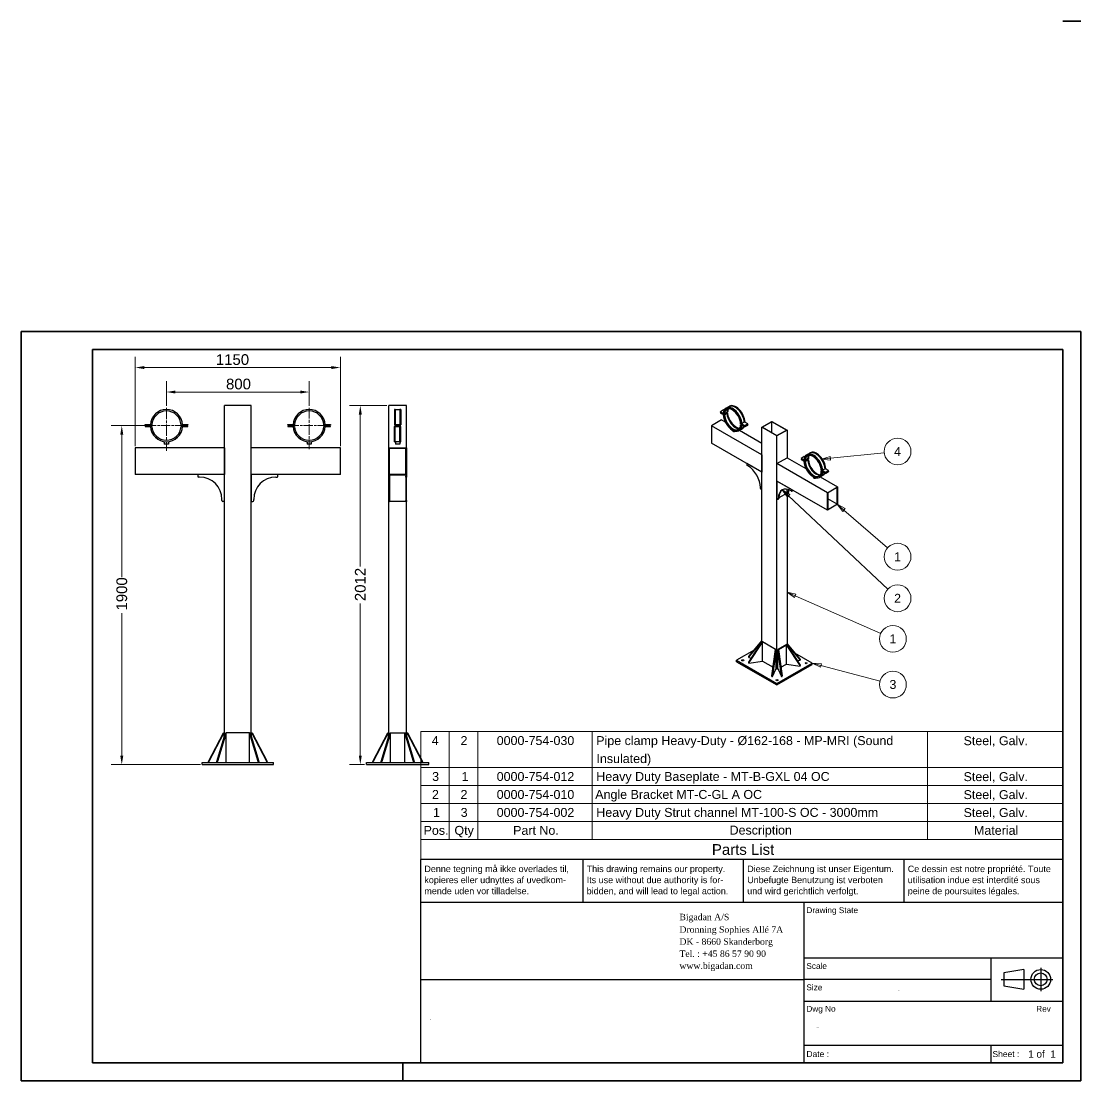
# Model space of a CAD drawing. Header units: millimetres. Extents: x 0 to 5940, y 0 to 5940.
import ezdxf
from ezdxf.enums import TextEntityAlignment as Align

# ---------------------------------------------------------------- set-up
doc = ezdxf.new("R2018")
doc.units = ezdxf.units.MM
doc.header["$LTSCALE"] = 20
doc.linetypes.add('CHAIN', pattern=[0.3543, 0.2362, -0.0295, 0.0591, -0.0295])
doc.layers.get('0').update_dxf_attribs({"lineweight": 18})
for name, color, linetype, lineweight in [('Border', 7, 'Continuous', 35), ('Center Mark', 7, 'Continuous', 18), ('Dimension', 7, 'Continuous', 18), ('Symbol', 7, 'Continuous', 18), ('Title', 7, 'Continuous', 25), ('Visible', 7, 'Continuous', 25), ('Visible Narrow', 7, 'Continuous', 18)]:
    doc.layers.add(name, color=color, linetype=linetype, lineweight=lineweight)
doc.styles.add('Note Text', font='arial.ttf')
doc.styles.get("Standard").update_dxf_attribs({"font": 'arial.ttf'})
doc.styles.add('Text Style150', font='arial.ttf')
doc.styles.add('Text Style72', font='arial.ttf')
doc.styles.add('Text Style85', font='times.ttf')
doc.styles.add('Title', font='arial.ttf')
doc.styles.add('Title150', font='arial.ttf')
doc.styles.add('Title200', font='arial.ttf')
doc.dimstyles.new('Default - Method 2b', dxfattribs={"dimscale": 20, "dimtxt": 3, "dimasz": 2.5, "dimexe": 3, "dimexo": 0.5, "dimgap": 0.7, "dimtad": 0, "dimtoh": 1, "dimdec": 1, "dimrnd": 1e-08, "dimtxsty": 'Title', "dimcen": 0.09, "dimdle": 10, "dimclrd": 256, "dimclre": 256, "dimclrt": 7, "dimadec": 0, "dimazin": 2, "dimtfac": 0.833333, "dimtdec": 1, "dimtmove": 0, "dimatfit": 3, "dimfxl": 1, "dimtolj": 1, "dimlwd": -1, "dimlwe": -1, "dimarcsym": 0})

# ---------------------------------------------------------------- blocks, each defined once
blk = doc.blocks.new('Borders Bigadan Border')
at = {"layer": 'Border'}
for p, q in [((297, 297), (292, 297)), ((0, 210), (297, 210)), ((0, 0), (0, 210)), ((297, 210), (297, 0)), ((292, 205), (20, 205)), ((20, 205), (20, 5)), ((292, 5), (292, 205)), ((20, 5), (292, 5)), ((107, 5), (107, 0)), ((297, 0), (0, 0))]:
    blk.add_line(p, q, dxfattribs=at)
blk = doc.blocks.new('Title Blocks Title')
at = {"layer": 'Title'}
for p, q in [((205, 62), (25, 62)), ((25, 50), (25, 62)), ((70.5, 50), (70.5, 62)), ((115.5, 50), (115.5, 62)), ((160.5, 50), (160.5, 62)), ((205, 50), (25, 50)), ((25, 5), (25, 50)), ((132.5, 5), (132.5, 50)), ((205, 34.36), (132.5, 34.36)), ((184.74, 34.36), (184.74, 22.36)), ((25, 28.36), (132.5, 28.36)), ((184.74, 28.36), (132.5, 28.36)), ((132.5, 22.36), (205, 22.36)), ((132.5, 10), (205, 10)), ((184.74, 10), (184.74, 5))]:
    blk.add_line(p, q, dxfattribs=at)
at = {"layer": 'Title', "lineweight": 25}
for p, q in [((194.05, 31.19), (188.45, 30.23)), ((188.45, 30.23), (188.45, 26.63)), ((194.05, 31.19), (194.05, 25.67)), ((198.77, 31.7), (198.77, 25.16)), ((187.65, 28.43), (202.19, 28.43)), ((188.45, 26.63), (194.05, 25.67))]:
    blk.add_line(p, q, dxfattribs=at)
for radius in [2.76, 1.8]:
    blk.add_circle((198.77, 28.43), radius, dxfattribs=at)
at = {"layer": 'Title'}
for s, height, style, p in [('Denne tegning må ikke overlades til,', 1.8, 'Text Style72', (26, 58.5)), ('This drawing remains our property.', 1.8, 'Text Style72', (71.5, 58.5)), ('Diese Zeichnung ist unser Eigentum.', 1.8, 'Text Style72', (116.5, 58.5)), ('Ce dessin est notre propriété. Toute', 1.8, 'Text Style72', (161.5, 58.5)), ('kopieres eller udnyttes af uvedkom-', 1.8, 'Text Style72', (26, 55.4)), ('Its use without due authority is for-', 1.8, 'Text Style72', (71.5, 55.4)), ('Unbefugte Benutzung ist verboten', 1.8, 'Text Style72', (116.5, 55.4)), ('utilisation indue est interdité sous', 1.8, 'Text Style72', (161.5, 55.4)), ('mende uden vor tilladelse.', 1.8, 'Text Style72', (26, 52.3)), ('bidden, and will lead to legal action.', 1.8, 'Text Style72', (71.5, 52.3)), ('und wird gerichtlich verfolgt.', 1.8, 'Text Style72', (116.5, 52.3)), ('peine de poursuites légales.', 1.8, 'Text Style72', (161.5, 52.3)), ('Drawing State', 1.65, 'Title150', (133.08, 47)), ('Bigadan A/S', 1.8, 'Text Style85', (97.5, 45.01)), ('Dronning Sophies Allé 7A', 1.8, 'Text Style85', (97.5, 41.51)), ('DK - 8660 Skanderborg', 1.8, 'Text Style85', (97.5, 38.13)), ('Tel. : +45 86 57 90 90', 1.8, 'Text Style85', (97.5, 34.74)), ('www.bigadan.com', 1.8, 'Text Style85', (97.5, 31.36)), ('Scale', 1.65, 'Title150', (133.08, 31.36)), ('Size', 1.65, 'Title150', (133.08, 25.36)), ('Dwg No', 1.65, 'Title150', (133.08, 19.36)), ('Rev', 1.65, 'Title150', (197.5, 19.36))]:
    blk.add_text(s, height=height, dxfattribs=dict(at, style=style)).set_placement(p)
at = {"layer": 'Title', "style": 'Text Style150'}
for s, p in [('Date :', (133.08, 7.5)), ('Sheet :', (185.24, 7.5))]:
    blk.add_text(s, height=1.7, dxfattribs=at).set_placement(p, align=Align.MIDDLE_LEFT)
at = {"layer": 'Title', "style": 'Title200'}
blk.add_text('1 of  1', height=2, dxfattribs=at).set_placement((203, 7.5), align=Align.MIDDLE_RIGHT)
at = {"layer": 'Title', "color": 1, "true_color": 0xff0000, "insert": (169, 47.68), "char_height": 2.5, "width": 40, "attachment_point": 5, "style": 'Note Text'}
blk.add_mtext('\\fArial|b0|i0; ', dxfattribs=at)
at = {"layer": 'Title', "color": 1, "lineweight": 5, "true_color": 0xff0000, "flags": 253}
blk.add_attdef('STATUS', text='', height=6.2, dxfattribs=at).set_placement((169, 40.36), align=Align.MIDDLE_CENTER)
at = {"layer": 'Title', "lineweight": 30, "flags": 104}
for tag, height, p in [('Initial_View_Scale', 2.39, (158.62, 31.36)), ('Sheet_Size', 2.4, (158.62, 25.36)), ('REVISION_NUMBER', 3.5, (200, 15)), ('CREATION_DATE', 2, (157.5, 7.5))]:
    blk.add_attdef(tag, text='', height=height, dxfattribs=at).set_placement(p, align=Align.MIDDLE_CENTER)
for tag, p in [('PROJECT', (27.5, 24.3)), ('TITLE', (27.5, 17.3)), ('DESCRIPTION', (27.5, 10.3))]:
    blk.add_attdef(tag, text='', height=2.8, dxfattribs=at).set_placement(p, align=Align.TOP_LEFT)
blk.add_attdef('PART_NUMBER', text='', height=3.5, dxfattribs=at).set_placement((135.5, 15), align=Align.MIDDLE_LEFT)
blk = doc.blocks.new('Parts List')
at = {"layer": 'Symbol'}
for p, q in [((292, 97.9), (112, 97.9)), ((112, 97.9), (112, 72.72)), ((120, 97.9), (120, 72.72)), ((128, 97.9), (128, 72.72)), ((160, 97.9), (160, 72.72)), ((254, 97.9), (254, 72.72)), ((292, 97.9), (292, 72.72)), ((292, 87.82), (112, 87.82)), ((292, 82.79), (112, 82.79)), ((292, 77.75), (112, 77.75)), ((292, 72.72), (112, 72.72)), ((112, 67.68), (112, 72.72)), ((120, 67.68), (120, 72.72)), ((128, 67.68), (128, 72.72)), ((160, 67.68), (160, 72.72)), ((254, 67.68), (254, 72.72)), ((292, 67.68), (292, 72.72)), ((112, 62), (112, 67.68)), ((292, 67.68), (112, 67.68)), ((292, 62), (292, 67.68)), ((292, 62), (112, 62))]:
    blk.add_line(p, q, dxfattribs=at)
at = {"layer": 'Symbol', "color": 7, "attachment_point": 7}
for s, insert, char_height, style in [('4', (115.08, 94.13), 2.5, 'Note Text'), ('2', (123.14, 94.12), 2.5, 'Note Text'), ('0000-754-030', (133.28, 94.08), 2.5, 'Note Text'), ('Pipe clamp Heavy-Duty - Ø162-168 - MP-MRI (Sound ', (161.18, 93.35), 2.5, 'Note Text'), ('Steel, Galv.', (264.14, 93.61), 2.5, 'Note Text'), ('Insulated)', (161.24, 88.31), 2.5, 'Note Text'), ('3', (115.18, 84.01), 2.5, 'Note Text'), ('1', (123.43, 84.05), 2.5, 'Note Text'), ('0000-754-012', (133.28, 84.01), 2.5, 'Note Text'), ('Heavy Duty Baseplate - MT-B-GXL 04 OC', (161.2, 83.3), 2.5, 'Note Text'), ('Steel, Galv.', (264.14, 83.54), 2.5, 'Note Text'), ('2', (115.14, 79.02), 2.5, 'Note Text'), ('2', (123.14, 79.02), 2.5, 'Note Text'), ('0000-754-010', (133.28, 78.97), 2.5, 'Note Text'), ('Angle Bracket MT-C-GL A OC', (160.9, 78.27), 2.5, 'Note Text'), ('Steel, Galv.', (264.14, 78.5), 2.5, 'Note Text'), ('1', (115.43, 73.98), 2.5, 'Note Text'), ('3', (123.18, 73.94), 2.5, 'Note Text'), ('0000-754-002', (133.28, 73.94), 2.5, 'Note Text'), ('Heavy Duty Strut channel MT-100-S OC - 3000mm', (161.2, 73.23), 2.5, 'Note Text'), ('Steel, Galv.', (264.14, 73.47), 2.5, 'Note Text'), ('Pos.', (112.79, 68.91), 2.5, 'Note Text'), ('Qty', (121.44, 68.19), 2.5, 'Note Text'), ('Part No.', (137.88, 68.91), 2.5, 'Note Text'), ('Description', (198.55, 68.26), 2.5, 'Note Text'), ('Material', (267.06, 68.91), 2.5, 'Note Text'), ('Parts List', (193.6, 63.29), 3, 'Title')]:
    blk.add_mtext(s, dxfattribs=dict(at, insert=insert, char_height=char_height, style=style))
blk = doc.blocks.new('Balloon1')
at = {"layer": 'Symbol'}
for p, q in [((224.16, 116.41), (221.74, 117.05)), ((224.29, 116.9), (221.74, 117.05)), ((221.74, 117.05), (224.03, 115.93)), ((224.03, 115.93), (224.29, 116.9)), ((224.16, 116.41), (240.73, 112.02))]:
    blk.add_line(p, q, dxfattribs=at)
at = {"layer": 'Symbol', "flags": 128}
blk.add_lwpolyline([(224.29, 116.9), (221.74, 117.05), (224.03, 115.93), (224.29, 116.9)], dxfattribs=at)
at = {"layer": 'Symbol'}
blk.add_circle((244.34, 111.06), 3.75, dxfattribs=at)
blk.add_solid([(224.29, 116.9), (221.74, 117.05), (224.03, 115.93), (224.29, 116.9)], dxfattribs=at)
at = {"layer": 'Symbol', "insert": (244.34, 111.08), "char_height": 2.5, "attachment_point": 5, "style": 'Note Text'}
blk.add_mtext('3', dxfattribs=at)
blk = doc.blocks.new('Balloon2')
at = {"layer": 'Symbol'}
for p, q in [((216.96, 135.96), (214.67, 136.97)), ((217.16, 136.42), (214.67, 136.97)), ((214.67, 136.97), (216.76, 135.5)), ((216.76, 135.5), (217.16, 136.42)), ((216.96, 135.96), (240.92, 125.38))]:
    blk.add_line(p, q, dxfattribs=at)
at = {"layer": 'Symbol', "flags": 128}
blk.add_lwpolyline([(217.16, 136.42), (214.67, 136.97), (216.76, 135.5), (217.16, 136.42)], dxfattribs=at)
at = {"layer": 'Symbol'}
blk.add_circle((244.34, 123.87), 3.75, dxfattribs=at)
blk.add_solid([(217.16, 136.42), (214.67, 136.97), (216.76, 135.5), (217.16, 136.42)], dxfattribs=at)
at = {"layer": 'Symbol', "insert": (244.34, 123.87), "char_height": 2.5, "attachment_point": 5, "style": 'Note Text'}
blk.add_mtext('1', dxfattribs=at)
blk = doc.blocks.new('Balloon3')
at = {"layer": 'Symbol'}
for p, q in [((230.61, 159.99), (228.73, 161.63)), ((230.94, 160.37), (228.73, 161.63)), ((228.73, 161.63), (230.29, 159.61)), ((230.29, 159.61), (230.94, 160.37)), ((230.61, 159.99), (242.82, 149.36))]:
    blk.add_line(p, q, dxfattribs=at)
at = {"layer": 'Symbol', "flags": 128}
blk.add_lwpolyline([(230.94, 160.37), (228.73, 161.63), (230.29, 159.61), (230.94, 160.37)], dxfattribs=at)
at = {"layer": 'Symbol'}
blk.add_circle((245.64, 146.9), 3.75, dxfattribs=at)
blk.add_solid([(230.94, 160.37), (228.73, 161.63), (230.29, 159.61), (230.94, 160.37)], dxfattribs=at)
at = {"layer": 'Symbol', "insert": (245.64, 146.9), "char_height": 2.5, "attachment_point": 5, "style": 'Note Text'}
blk.add_mtext('1', dxfattribs=at)
blk = doc.blocks.new('Balloon4')
at = {"layer": 'Symbol'}
for p, q in [((215.1, 163.93), (213.27, 165.64)), ((215.44, 164.29), (213.27, 165.64)), ((213.27, 165.64), (214.75, 163.56)), ((214.75, 163.56), (215.44, 164.29)), ((215.1, 163.93), (242.91, 137.8))]:
    blk.add_line(p, q, dxfattribs=at)
at = {"layer": 'Symbol', "flags": 128}
blk.add_lwpolyline([(215.44, 164.29), (213.27, 165.64), (214.75, 163.56), (215.44, 164.29)], dxfattribs=at)
at = {"layer": 'Symbol'}
blk.add_circle((245.64, 135.24), 3.75, dxfattribs=at)
blk.add_solid([(215.44, 164.29), (213.27, 165.64), (214.75, 163.56), (215.44, 164.29)], dxfattribs=at)
at = {"layer": 'Symbol', "insert": (245.64, 135.24), "char_height": 2.5, "attachment_point": 5, "style": 'Note Text'}
blk.add_mtext('2', dxfattribs=at)
blk = doc.blocks.new('Balloon5')
at = {"layer": 'Symbol'}
for p, q in [((226.81, 174.48), (241.92, 176.02)), ((226.76, 174.97), (224.33, 174.22)), ((226.81, 174.48), (224.33, 174.22)), ((224.33, 174.22), (226.86, 173.98)), ((226.86, 173.98), (226.76, 174.97))]:
    blk.add_line(p, q, dxfattribs=at)
at = {"layer": 'Symbol', "flags": 128}
blk.add_lwpolyline([(226.76, 174.97), (224.33, 174.22), (226.86, 173.98), (226.76, 174.97)], dxfattribs=at)
at = {"layer": 'Symbol'}
blk.add_circle((245.64, 176.4), 3.75, dxfattribs=at)
blk.add_solid([(226.76, 174.97), (224.33, 174.22), (226.86, 173.98), (226.76, 174.97)], dxfattribs=at)
at = {"layer": 'Symbol', "insert": (245.64, 176.4), "char_height": 2.5, "attachment_point": 5, "style": 'Note Text'}
blk.add_mtext('4', dxfattribs=at)
blk = doc.blocks.new('*D32')
at = {"layer": 'Defpoints', "color": 0, "transparency": 16777216}
for p in [(1614.4, 3861.3), (814.4, 3772.9), (1614.4, 3772.9)]:
    blk.add_point(p, dxfattribs=at)
at = {"layer": 'Dimension', "transparency": 16777216}
for p, q in [((814.4, 3782.9), (814.4, 3921.3)), ((1614.4, 3782.9), (1614.4, 3921.3)), ((864.4, 3861.3), (1564.4, 3861.3))]:
    blk.add_line(p, q, dxfattribs=at)
for points in [[(864.4, 3869.6), (864.4, 3852.9), (814.4, 3861.3)], [(1564.4, 3869.6), (1564.4, 3852.9), (1614.4, 3861.3)]]:
    blk.add_solid(points, dxfattribs=at)
at = {"layer": 'Dimension', "color": 7, "transparency": 16777216, "insert": (1148.1, 3875.3), "char_height": 60, "attachment_point": 7, "style": 'Title'}
blk.add_mtext('\\A1;800', dxfattribs=at)
blk = doc.blocks.new('*D33')
at = {"layer": 'Defpoints', "color": 0, "transparency": 16777216}
for p in [(714.4, 3672.9), (563.9, 1772.9), (1014.4, 1772.9)]:
    blk.add_point(p, dxfattribs=at)
at = {"layer": 'Dimension', "transparency": 16777216}
for p, q in [((704.4, 3672.9), (503.9, 3672.9)), ((563.9, 3622.9), (563.9, 2823.6)), ((563.9, 1822.9), (563.9, 2622.2)), ((1004.4, 1772.9), (503.9, 1772.9))]:
    blk.add_line(p, q, dxfattribs=at)
for points in [[(555.5, 3622.9), (572.2, 3622.9), (563.9, 3672.9)], [(555.5, 1822.9), (572.2, 1822.9), (563.9, 1772.9)]]:
    blk.add_solid(points, dxfattribs=at)
at = {"layer": 'Dimension', "color": 7, "transparency": 16777216, "insert": (594.5, 2636.2), "char_height": 60, "attachment_point": 7, "rotation": 90, "style": 'Title'}
blk.add_mtext('\\A1;1900', dxfattribs=at)
blk = doc.blocks.new('*D34')
at = {"layer": 'Defpoints', "color": 0, "transparency": 16777216}
for p in [(2060, 3784.9), (1901, 1772.9), (1935, 1772.9)]:
    blk.add_point(p, dxfattribs=at)
at = {"layer": 'Dimension', "transparency": 16777216}
for p, q in [((2050, 3784.9), (1841, 3784.9)), ((1901, 3734.9), (1901, 2882.7)), ((1901, 1822.9), (1901, 2675.1)), ((1925, 1772.9), (1841, 1772.9))]:
    blk.add_line(p, q, dxfattribs=at)
for points in [[(1892.6, 3734.9), (1909.3, 3734.9), (1901, 3784.9)], [(1892.6, 1822.9), (1909.3, 1822.9), (1901, 1772.9)]]:
    blk.add_solid(points, dxfattribs=at)
at = {"layer": 'Dimension', "color": 7, "transparency": 16777216, "insert": (1931.6, 2689.1), "char_height": 60, "attachment_point": 7, "rotation": 90, "style": 'Title'}
blk.add_mtext('\\A1;2012', dxfattribs=at)
blk = doc.blocks.new('*D35')
at = {"layer": 'Defpoints', "color": 0, "transparency": 16777216}
for p in [(1789.4, 3998.4), (639.4, 3548.4), (1789.4, 3548.4)]:
    blk.add_point(p, dxfattribs=at)
at = {"layer": 'Dimension', "transparency": 16777216}
for p, q in [((639.4, 3558.4), (639.4, 4058.4)), ((1789.4, 3558.4), (1789.4, 4058.4)), ((689.4, 3998.4), (1739.4, 3998.4))]:
    blk.add_line(p, q, dxfattribs=at)
for points in [[(689.4, 4006.7), (689.4, 3990.1), (639.4, 3998.4)], [(1739.4, 4006.7), (1739.4, 3990.1), (1789.4, 3998.4)]]:
    blk.add_solid(points, dxfattribs=at)
at = {"layer": 'Dimension', "color": 7, "transparency": 16777216, "insert": (1091.4, 4012.4), "char_height": 60, "attachment_point": 7, "style": 'Title'}
blk.add_mtext('\\A1;1150', dxfattribs=at)

msp = doc.modelspace()

# ---------------------------------------------------------------- linework, layer by layer
at = {"layer": 'Center Mark', "linetype": 'CHAIN', "ltscale": 13.362169}
msp.add_line((814.37, 3772.89), (814.37, 3532.39), dxfattribs=at)
at = {"layer": 'Center Mark', "linetype": 'CHAIN', "ltscale": 12.889906}
msp.add_line((1614.37, 3772.89), (1614.37, 3540.89), dxfattribs=at)
at = {"layer": 'Center Mark', "linetype": 'CHAIN', "ltscale": 11.111974}
for p, q in [((914.37, 3672.89), (714.37, 3672.89)), ((1714.37, 3672.89), (1514.37, 3672.89))]:
    msp.add_line(p, q, dxfattribs=at)
at = {"layer": 'Visible'}
for p, q in [((1289.37, 3784.89), (1139.37, 3784.89)), ((1139.37, 1928.62), (1139.37, 3784.89)), ((1289.37, 1928.62), (1289.37, 3784.89)), ((2160.01, 3784.89), (2060.01, 3784.89)), ((2060.01, 3548.39), (2060.01, 3784.89)), ((2092.26, 3763.39), (2092.26, 3677.4)), ((2097.26, 3763.39), (2092.26, 3763.39)), ((2097.26, 3763.39), (2097.26, 3678.39)), ((2122.76, 3761.39), (2097.26, 3761.39)), ((2122.76, 3763.39), (2122.76, 3678.39)), ((2127.76, 3763.39), (2122.76, 3763.39)), ((2127.76, 3763.39), (2127.76, 3677.4)), ((2160.01, 3548.39), (2160.01, 3784.89)), ((3937.47, 3760.69), (3920.22, 3750.73)), ((3920.22, 3750.73), (3935.41, 3741.96)), ((3920.22, 3749.09), (3920.22, 3750.73)), ((3935.3, 3740.38), (3920.22, 3749.09)), ((3923.61, 3747.13), (3920.22, 3745.17)), ((3920.22, 3745.17), (3920.22, 3743.54)), ((3939.2, 3734.22), (3920.22, 3745.17)), ((3920.22, 3743.54), (3936.12, 3734.36)), ((3940.07, 3759.19), (3937.47, 3760.69)), ((3956.45, 3744.18), (3939.2, 3734.22)), ((3956.48, 3743.32), (3939.23, 3733.36)), ((3942.98, 3739.75), (3956.2, 3747.38)), ((3950.2, 3769.99), (3953.03, 3771.62)), ((3953.55, 3745.85), (3956.45, 3744.18)), ((3955.36, 3745.46), (3954.79, 3745.14)), ((3960.16, 3742.97), (3955.36, 3745.46)), ((3956.2, 3747.38), (3957.33, 3746.66)), ((3957.33, 3746.66), (3960.16, 3748.3)), ((3957.33, 3741.33), (3960.16, 3742.97)), ((3961.4, 3774.61), (3968.26, 3778.56)), ((3967.46, 3779.95), (3970.29, 3781.58)), ((3925.73, 3705.25), (3869.17, 3672.59)), ((3925.73, 3705.25), (3946.53, 3693.24)), ((3935.27, 3739.75), (3940.08, 3736.7)), ((3936.69, 3734.68), (3935.27, 3733.87)), ((3935.27, 3733.87), (3940.08, 3731.37)), ((3939.23, 3733.36), (3937.82, 3734.1)), ((3940.08, 3736.7), (3942.9, 3738.34)), ((3940.08, 3731.37), (3942.9, 3733)), ((3941.77, 3733.59), (3956.2, 3741.92)), ((3942.9, 3733), (3941.77, 3733.59)), ((3956.2, 3741.92), (3957.33, 3741.33)), ((4032.73, 3683.21), (4037.54, 3680.71)), ((4053.62, 3691.99), (4040.26, 3684.28)), ((4072.67, 3682.63), (4056.17, 3692.16)), ((4056.77, 3691.81), (4057.62, 3692.3)), ((4152.01, 3663.77), (4208.58, 3696.43)), ((4208.58, 3694.47), (4155.4, 3663.77)), ((4208.58, 3696.43), (4293.43, 3647.44)), ((4290.04, 3647.44), (4208.58, 3694.47)), ((4208.58, 3633.07), (4208.58, 3694.47)), ((694.87, 3678.39), (724.04, 3678.39)), ((694.87, 3675.89), (694.87, 3678.39)), ((728.42, 3675.89), (694.87, 3675.89)), ((694.87, 3669.89), (694.87, 3667.39)), ((728.42, 3669.89), (694.87, 3669.89)), ((694.87, 3667.39), (724.04, 3667.39)), ((723.98, 3677.4), (732.47, 3676.97)), ((723.98, 3668.39), (732.47, 3668.81)), ((896.27, 3676.97), (904.76, 3677.4)), ((896.27, 3668.81), (904.76, 3668.39)), ((933.87, 3675.89), (900.32, 3675.89)), ((933.87, 3669.89), (900.32, 3669.89)), ((904.7, 3678.39), (933.87, 3678.39)), ((904.7, 3667.39), (933.87, 3667.39)), ((933.87, 3678.39), (933.87, 3675.89)), ((933.87, 3667.39), (933.87, 3669.89)), ((1494.87, 3678.39), (1524.04, 3678.39)), ((1494.87, 3675.89), (1494.87, 3678.39)), ((1528.42, 3675.89), (1494.87, 3675.89)), ((1494.87, 3669.89), (1494.87, 3667.39)), ((1528.42, 3669.89), (1494.87, 3669.89)), ((1494.87, 3667.39), (1524.04, 3667.39)), ((1523.98, 3677.4), (1532.47, 3676.97)), ((1523.98, 3668.39), (1532.47, 3668.81)), ((1696.27, 3676.97), (1704.76, 3677.4)), ((1696.27, 3668.81), (1704.76, 3668.39)), ((1733.87, 3675.89), (1700.32, 3675.89)), ((1733.87, 3669.89), (1700.32, 3669.89)), ((1704.7, 3678.39), (1733.87, 3678.39)), ((1704.7, 3667.39), (1733.87, 3667.39)), ((1733.87, 3678.39), (1733.87, 3675.89)), ((1733.87, 3667.39), (1733.87, 3669.89)), ((2092.26, 3676.97), (2092.26, 3677.4)), ((2092.26, 3677.4), (2094.76, 3677.4)), ((2094.76, 3676.97), (2092.26, 3676.97)), ((2094.76, 3668.81), (2092.26, 3668.81)), ((2092.26, 3668.81), (2092.26, 3668.39)), ((2092.26, 3582.39), (2092.26, 3668.39)), ((2092.26, 3668.39), (2094.76, 3668.39)), ((2094.76, 3678.39), (2094.76, 3675.89)), ((2094.76, 3678.39), (2125.26, 3678.39)), ((2094.76, 3675.89), (2125.26, 3675.89)), ((2094.76, 3667.39), (2094.76, 3669.89)), ((2094.76, 3669.89), (2125.26, 3669.89)), ((2094.76, 3667.39), (2125.26, 3667.39)), ((2097.26, 3582.39), (2097.26, 3667.39)), ((2122.76, 3582.39), (2122.76, 3667.39)), ((2125.26, 3675.89), (2125.26, 3678.39)), ((2125.26, 3677.4), (2127.76, 3677.4)), ((2127.76, 3676.97), (2125.26, 3676.97)), ((2125.26, 3669.89), (2125.26, 3667.39)), ((2127.76, 3668.81), (2125.26, 3668.81)), ((2125.26, 3668.39), (2127.76, 3668.39)), ((2127.76, 3677.4), (2127.76, 3676.97)), ((2127.76, 3668.39), (2127.76, 3668.81)), ((2127.76, 3582.39), (2127.76, 3668.39)), ((3869.17, 3672.59), (3869.17, 3574.61)), ((4152.01, 3509.29), (3869.17, 3672.59)), ((3986.85, 3647.92), (3986.85, 3644.83)), ((4025.43, 3646.22), (4022.6, 3644.59)), ((4026.66, 3646.98), (4152.01, 3574.61)), ((4039.06, 3655.94), (4032.2, 3651.98)), ((4035.56, 3679.51), (4032.73, 3677.88)), ((4032.73, 3677.88), (4037.54, 3674.83)), ((4036.69, 3678.79), (4035.56, 3679.51)), ((4037.82, 3676.36), (4036.41, 3677.26)), ((4039.83, 3680.03), (4036.44, 3678.08)), ((4055.42, 3667.12), (4036.44, 3678.08)), ((4039.34, 3680.32), (4036.69, 3678.79)), ((4037.54, 3680.71), (4038.95, 3681.53)), ((4037.54, 3674.83), (4038.95, 3675.64)), ((4055.42, 3671.04), (4038.1, 3681.04)), ((4038.92, 3682.2), (4055.42, 3672.67)), ((4038.92, 3675.01), (4055.42, 3665.48)), ((4042.69, 3656.18), (4039.86, 3654.55)), ((4055.42, 3672.67), (4072.67, 3682.63)), ((4072.67, 3681), (4055.42, 3671.04)), ((4072.67, 3677.08), (4055.42, 3667.12)), ((4055.42, 3665.48), (4072.67, 3675.45)), ((4055.42, 3672.67), (4055.42, 3671.04)), ((4055.42, 3665.48), (4055.42, 3667.12)), ((4069.28, 3679.04), (4072.67, 3677.08)), ((4072.67, 3681), (4072.67, 3682.63)), ((4072.67, 3677.08), (4072.67, 3675.45)), ((4236.86, 3614.78), (4152.01, 3663.77)), ((4152.01, 2458.98), (4152.01, 3663.77)), ((4155.4, 3663.77), (4236.86, 3616.74)), ((4236.86, 3616.74), (4290.04, 3647.44)), ((4293.43, 3647.44), (4236.86, 3614.78)), ((4293.43, 3647.44), (4293.43, 3492.96)), ((802.37, 3583.19), (802.37, 3568.39)), ((826.37, 3568.39), (802.37, 3568.39)), ((826.37, 3583.19), (826.37, 3568.39)), ((1602.37, 3583.19), (1602.37, 3568.39)), ((1626.37, 3568.39), (1602.37, 3568.39)), ((1626.37, 3583.19), (1626.37, 3568.39)), ((2092.26, 3582.39), (2097.26, 3582.39)), ((2097.26, 3584.39), (2098.01, 3584.39)), ((2098.01, 3584.39), (2122.01, 3584.39)), ((2098.01, 3584.39), (2098.01, 3568.39)), ((2122.01, 3568.39), (2098.01, 3568.39)), ((2122.01, 3584.39), (2122.01, 3568.39)), ((2122.01, 3584.39), (2122.76, 3584.39)), ((2122.76, 3582.39), (2127.76, 3582.39)), ((4152.01, 3411.31), (3869.17, 3574.61)), ((4236.86, 2308.39), (4236.86, 3614.78)), ((639.37, 3548.39), (639.37, 3398.39)), ((1139.37, 3548.39), (639.37, 3548.39)), ((1139.37, 3548.39), (1139.37, 3398.39)), ((1789.37, 3548.39), (1289.37, 3548.39)), ((1289.37, 3398.39), (1289.37, 3548.39)), ((1789.37, 3398.39), (1789.37, 3548.39)), ((2060.01, 3548.39), (2160.01, 3548.39)), ((2060.01, 3398.39), (2060.01, 3548.39)), ((2063.01, 3545.39), (2063.01, 3401.39)), ((2157.01, 3545.39), (2063.01, 3545.39)), ((2157.01, 3401.39), (2157.01, 3545.39)), ((2160.01, 3548.39), (2160.01, 3398.39)), ((4152.01, 3509.29), (4152.01, 3411.31)), ((4402.75, 3508.71), (4405.58, 3510.34)), ((4413.95, 3513.33), (4420.81, 3517.29)), ((4420.01, 3518.67), (4422.83, 3520.3)), ((4152.01, 3411.31), (4067.16, 3460.3)), ((4067.16, 3460.3), (4067.16, 3454.42)), ((4073.38, 3447.56), (4069.98, 3449.52)), ((4236.86, 3460.3), (4293.43, 3492.96)), ((4519.7, 3297), (4236.86, 3460.3)), ((4236.86, 3362.32), (4236.86, 3460.3)), ((4293.43, 3492.96), (4399.07, 3431.96)), ((4390.02, 3499.41), (4372.77, 3489.45)), ((4372.77, 3489.45), (4387.96, 3480.68)), ((4372.77, 3487.81), (4372.77, 3489.45)), ((4387.85, 3479.11), (4372.77, 3487.81)), ((4376.16, 3485.85), (4372.77, 3483.9)), ((4372.77, 3483.9), (4372.77, 3482.26)), ((4391.75, 3472.94), (4372.77, 3483.9)), ((4372.77, 3482.26), (4388.67, 3473.08)), ((4387.82, 3478.47), (4392.62, 3475.42)), ((4389.24, 3473.4), (4387.82, 3472.59)), ((4387.82, 3472.59), (4392.62, 3470.09)), ((4392.62, 3497.91), (4390.02, 3499.41)), ((4391.78, 3472.08), (4390.37, 3472.82)), ((4409, 3482.9), (4391.75, 3472.94)), ((4409.03, 3482.04), (4391.78, 3472.08)), ((4392.62, 3475.42), (4395.45, 3477.06)), ((4392.62, 3470.09), (4395.45, 3471.72)), ((4394.32, 3472.31), (4408.75, 3480.64)), ((4395.45, 3471.72), (4394.32, 3472.31)), ((4395.53, 3478.47), (4408.75, 3486.1)), ((4406.1, 3484.57), (4409, 3482.9)), ((4407.9, 3484.18), (4407.34, 3483.86)), ((4412.71, 3481.69), (4407.9, 3484.18)), ((4408.75, 3486.1), (4409.88, 3485.38)), ((4408.75, 3480.64), (4409.88, 3480.05)), ((4409.88, 3485.38), (4412.71, 3487.02)), ((4409.88, 3480.05), (4412.71, 3481.69)), ((1139.37, 3398.39), (639.37, 3398.39)), ((1139.37, 3398.39), (989.37, 3398.39)), ((989.37, 3398.39), (989.37, 3389.39)), ((1139.37, 3248.39), (1139.37, 3398.39)), ((1439.37, 3398.39), (1289.37, 3398.39)), ((1289.37, 3398.39), (1289.37, 3248.39)), ((1789.37, 3398.39), (1289.37, 3398.39)), ((1439.37, 3389.39), (1439.37, 3398.39)), ((2060.01, 3389.39), (2060.01, 3398.39)), ((2160.01, 3398.39), (2060.01, 3398.39)), ((2060.01, 3384.39), (2060.01, 3389.39)), ((2063.01, 3401.39), (2157.01, 3401.39)), ((2156.01, 3394.39), (2064.01, 3394.39)), ((2064.01, 3394.39), (2064.01, 3389.39)), ((2064.01, 3389.39), (2064.01, 3384.39)), ((2156.01, 3394.39), (2156.01, 3389.39)), ((2156.01, 3384.39), (2156.01, 3389.39)), ((2160.01, 3398.39), (2160.01, 3389.39)), ((2160.01, 3389.39), (2160.01, 3384.39)), ((4152.01, 3313.33), (4152.01, 3411.31)), ((4439.39, 3386.64), (4439.39, 3383.55)), ((4491.61, 3394.66), (4484.75, 3390.7)), ((4485.28, 3421.93), (4490.08, 3419.43)), ((4488.11, 3418.23), (4485.28, 3416.6)), ((4485.28, 3416.6), (4490.08, 3413.55)), ((4489.24, 3417.51), (4488.11, 3418.23)), ((4490.37, 3415.08), (4488.96, 3415.98)), ((4492.38, 3418.76), (4488.99, 3416.8)), ((4507.97, 3405.84), (4488.99, 3416.8)), ((4491.89, 3419.04), (4489.24, 3417.51)), ((4490.08, 3419.43), (4491.5, 3420.25)), ((4490.08, 3413.55), (4491.5, 3414.36)), ((4507.97, 3409.76), (4490.65, 3419.76)), ((4491.47, 3420.92), (4507.97, 3411.39)), ((4491.47, 3413.73), (4507.97, 3404.21)), ((4495.23, 3394.9), (4492.41, 3393.27)), ((4506.17, 3430.72), (4492.81, 3423)), ((4507.97, 3411.39), (4525.22, 3421.35)), ((4525.22, 3419.72), (4507.97, 3409.76)), ((4525.22, 3415.8), (4507.97, 3405.84)), ((4507.97, 3404.21), (4525.22, 3414.17)), ((4507.97, 3411.39), (4507.97, 3409.76)), ((4507.97, 3404.21), (4507.97, 3405.84)), ((4525.22, 3421.35), (4508.72, 3430.88)), ((4509.31, 3430.53), (4510.17, 3431.03)), ((4521.83, 3417.76), (4525.22, 3415.8)), ((4525.22, 3419.72), (4525.22, 3421.35)), ((4525.22, 3415.8), (4525.22, 3414.17)), ((1000.37, 3384.39), (994.37, 3384.39)), ((1428.37, 3384.39), (1434.37, 3384.39)), ((2060.01, 3384.39), (2064.01, 3384.39)), ((2060.01, 3259.39), (2060.01, 3384.39)), ((2064.01, 3384.39), (2064.01, 3259.39)), ((2156.01, 3384.39), (2160.01, 3384.39)), ((2156.01, 3384.39), (2156.01, 3259.39)), ((2160.01, 3259.39), (2160.01, 3384.39)), ((4321.71, 3313.33), (4236.86, 3362.32)), ((4236.86, 3362.32), (4236.86, 3264.34)), ((4519.7, 3199.02), (4236.86, 3362.32)), ((4477.98, 3384.94), (4475.15, 3383.31)), ((4479.21, 3385.7), (4576.27, 3329.66)), ((4519.7, 3297), (4576.27, 3329.66)), ((4574.58, 3326.72), (4521.4, 3296.02)), ((4574.58, 3232.66), (4574.58, 3326.72)), ((4576.27, 3329.66), (4576.27, 3231.68)), ((4144.09, 3321.17), (4144.09, 3325.09)), ((4152.01, 3313.33), (4146.92, 3316.27)), ((4293.43, 3294.39), (4247.04, 3267.61)), ((4247.04, 3268.26), (4247.04, 3264.34)), ((4293.43, 3294.39), (4293.43, 3316.44)), ((4296.26, 3292.75), (4293.43, 3294.39)), ((4293.43, 3294.39), (4293.43, 2442.65)), ((4300.52, 3293.86), (4298.26, 3292.56)), ((4299.09, 3298.31), (4299.09, 3294.39)), ((4301.35, 3295.69), (4301.35, 3299.61)), ((4315.49, 3307.78), (4318.89, 3305.82)), ((4320.89, 3305.62), (4323.15, 3306.93)), ((4321.71, 3307.45), (4321.71, 3313.33)), ((4323.98, 3312.02), (4323.98, 3308.76)), ((4519.7, 3199.02), (4519.7, 3297)), ((4521.4, 3296.02), (4521.4, 3201.96)), ((1125.37, 3253.39), (1125.37, 3259.39)), ((1139.37, 3248.39), (1130.37, 3248.39)), ((1289.37, 3248.39), (1298.37, 3248.39)), ((1303.37, 3253.39), (1303.37, 3259.39)), ((2060.01, 3253.39), (2060.01, 3259.39)), ((2060.01, 3248.39), (2060.01, 3253.39)), ((2060.01, 3248.39), (2064.01, 3248.39)), ((2060.01, 1928.62), (2060.01, 3248.39)), ((2064.01, 3259.39), (2064.01, 3253.39)), ((2064.01, 3253.39), (2064.01, 3248.39)), ((2156.01, 3248.39), (2064.01, 3248.39)), ((2156.01, 3259.39), (2156.01, 3253.39)), ((2156.01, 3248.39), (2156.01, 3253.39)), ((2156.01, 3248.39), (2160.01, 3248.39)), ((2160.01, 3253.39), (2160.01, 3259.39)), ((2160.01, 3253.39), (2160.01, 3248.39)), ((2160.01, 1928.62), (2160.01, 3248.39)), ((4236.86, 3264.34), (4241.95, 3261.4)), ((4243.95, 3261.2), (4246.22, 3262.51)), ((4244.78, 3263.03), (4244.78, 3266.95)), ((4576.27, 3231.68), (4519.7, 3199.02)), ((4574.58, 3232.66), (4521.4, 3263.36)), ((4521.4, 3201.96), (4574.58, 3232.66)), ((4152.01, 2465.82), (4078.52, 2376.09)), ((4078.52, 2346.5), (4154.01, 2462.04)), ((4079.35, 2377.87), (4152.01, 2466.6)), ((4154.84, 2460.25), (4079.35, 2344.72)), ((4154.01, 2462.04), (4155.79, 2462.31)), ((4154.01, 2462.04), (4154.84, 2460.25)), ((4154.84, 2352.48), (4154.84, 2460.25)), ((4228.38, 2417.8), (4154.84, 2460.25)), ((4155.79, 2462.31), (4231.95, 2418.35)), ((4289.65, 2445.98), (4241.78, 2418.35)), ((4245.35, 2417.8), (4290.6, 2443.92)), ((4291.43, 2445.71), (4289.65, 2445.98)), ((4290.6, 2443.92), (4291.43, 2445.71)), ((4366.09, 2328.39), (4290.6, 2443.92)), ((4290.6, 2336.15), (4290.6, 2443.92)), ((4291.43, 2445.71), (4366.92, 2330.17)), ((4293.43, 2450.27), (4366.09, 2361.54)), ((4366.92, 2359.76), (4293.43, 2449.49)), ((4109.18, 2414.3), (4010.59, 2357.38)), ((4078.52, 2376.09), (4079.35, 2377.87)), ((4078.52, 2372.17), (4078.52, 2376.09)), ((4208.15, 2270.35), (4228.38, 2417.8)), ((4231.47, 2417.32), (4211.24, 2269.88)), ((4228.38, 2417.8), (4231.47, 2417.32)), ((4231.95, 2418.35), (4231.47, 2417.32)), ((4231.95, 2310.57), (4231.95, 2418.35)), ((4241.78, 2418.35), (4242.26, 2417.32)), ((4241.78, 2310.57), (4241.78, 2418.35)), ((4242.26, 2417.32), (4245.35, 2417.8)), ((4262.48, 2269.88), (4242.26, 2417.32)), ((4245.35, 2417.8), (4265.57, 2270.35)), ((4434.85, 2341.05), (4336.26, 2397.97)), ((4010.59, 2357.38), (4236.86, 2226.74)), ((4010.59, 2349.54), (4010.59, 2357.38)), ((4010.59, 2349.54), (4236.86, 2218.9)), ((4078.52, 2372.17), (4093.75, 2369.81)), ((4079.35, 2344.72), (4078.52, 2346.5)), ((4078.52, 2342.58), (4078.52, 2346.5)), ((4078.52, 2342.58), (4079.35, 2340.8)), ((4079.35, 2340.8), (4154.84, 2352.48)), ((4079.35, 2340.8), (4079.35, 2344.72)), ((4154.84, 2352.48), (4214.68, 2317.93)), ((4236.86, 2226.74), (4434.85, 2341.05)), ((4236.86, 2218.9), (4434.85, 2333.21)), ((4259.05, 2317.93), (4290.6, 2336.15)), ((4290.6, 2336.15), (4366.09, 2324.47)), ((4366.92, 2355.84), (4351.69, 2353.48)), ((4366.09, 2361.54), (4366.92, 2359.76)), ((4366.92, 2330.17), (4366.09, 2328.39)), ((4366.09, 2324.47), (4366.09, 2328.39)), ((4366.09, 2324.47), (4366.92, 2326.25)), ((4366.92, 2355.84), (4366.92, 2359.76)), ((4366.92, 2326.25), (4366.92, 2330.17)), ((4434.85, 2333.21), (4434.85, 2341.05)), ((4208.15, 2266.43), (4208.15, 2270.35)), ((4211.24, 2269.88), (4208.15, 2270.35)), ((4208.15, 2266.43), (4211.24, 2265.96)), ((4211.24, 2265.96), (4231.95, 2310.57)), ((4211.24, 2265.96), (4211.24, 2269.88)), ((4236.86, 2308.39), (4231.95, 2311.22)), ((4241.78, 2311.22), (4236.86, 2308.39)), ((4241.78, 2310.57), (4262.48, 2265.96)), ((4265.57, 2270.35), (4262.48, 2269.88)), ((4262.48, 2265.96), (4262.48, 2269.88)), ((4262.48, 2265.96), (4265.57, 2266.43)), ((4265.57, 2266.43), (4265.57, 2270.35)), ((4236.86, 2218.9), (4236.86, 2226.74)), ((1049.77, 1790.89), (1134.37, 1949.89)), ((1136.37, 1949.89), (1051.77, 1790.89)), ((1097.06, 1790.89), (1145.91, 1949.89)), ((1149.37, 1949.89), (1100.52, 1790.89)), ((1134.37, 1949.89), (1136.37, 1949.89)), ((1136.37, 1949.89), (1138.37, 1949.89)), ((1138.37, 1925.36), (1138.37, 1949.89)), ((1145.91, 1949.89), (1149.37, 1949.89)), ((1149.37, 1784.89), (1149.37, 1949.89)), ((1279.37, 1949.89), (1149.37, 1949.89)), ((1279.37, 1784.89), (1279.37, 1949.89)), ((1328.22, 1790.89), (1279.37, 1949.89)), ((1279.37, 1949.89), (1282.83, 1949.89)), ((1282.83, 1949.89), (1331.68, 1790.89)), ((1290.37, 1949.89), (1292.37, 1949.89)), ((1290.37, 1925.36), (1290.37, 1949.89)), ((1292.37, 1949.89), (1294.37, 1949.89)), ((1376.97, 1790.89), (1292.37, 1949.89)), ((1294.37, 1949.89), (1378.97, 1790.89)), ((1970.41, 1790.89), (2055.01, 1949.89)), ((2057.01, 1949.89), (1972.41, 1790.89)), ((2017.7, 1790.89), (2066.54, 1949.89)), ((2070.01, 1949.89), (2021.16, 1790.89)), ((2055.01, 1949.89), (2057.01, 1949.89)), ((2059.01, 1949.89), (2057.01, 1949.89)), ((2059.01, 1925.36), (2059.01, 1949.89)), ((2066.54, 1949.89), (2070.01, 1949.89)), ((2070.01, 1949.89), (2150.01, 1949.89)), ((2070.01, 1784.89), (2070.01, 1949.89)), ((2150.01, 1784.89), (2150.01, 1949.89)), ((2198.85, 1790.89), (2150.01, 1949.89)), ((2150.01, 1949.89), (2153.47, 1949.89)), ((2153.47, 1949.89), (2202.32, 1790.89)), ((2163.01, 1949.89), (2161.01, 1949.89)), ((2161.01, 1925.36), (2161.01, 1949.89)), ((2163.01, 1949.89), (2165.01, 1949.89)), ((2247.61, 1790.89), (2163.01, 1949.89)), ((2165.01, 1949.89), (2249.61, 1790.89)), ((1014.37, 1784.89), (1414.37, 1784.89)), ((1014.37, 1772.89), (1014.37, 1784.89)), ((1051.77, 1790.89), (1049.77, 1790.89)), ((1049.77, 1784.89), (1049.77, 1790.89)), ((1051.77, 1784.89), (1051.77, 1790.89)), ((1100.52, 1790.89), (1097.06, 1790.89)), ((1097.06, 1784.89), (1097.06, 1790.89)), ((1100.52, 1784.89), (1100.52, 1790.89)), ((1328.22, 1784.89), (1328.22, 1790.89)), ((1331.68, 1790.89), (1328.22, 1790.89)), ((1331.68, 1784.89), (1331.68, 1790.89)), ((1378.97, 1790.89), (1376.97, 1790.89)), ((1376.97, 1784.89), (1376.97, 1790.89)), ((1378.97, 1784.89), (1378.97, 1790.89)), ((1414.37, 1772.89), (1414.37, 1784.89)), ((1935.01, 1784.89), (2285.01, 1784.89)), ((1935.01, 1772.89), (1935.01, 1784.89)), ((1972.41, 1790.89), (1970.41, 1790.89)), ((1970.41, 1784.89), (1970.41, 1790.89)), ((1972.41, 1784.89), (1972.41, 1790.89)), ((2021.16, 1790.89), (2017.7, 1790.89)), ((2017.7, 1784.89), (2017.7, 1790.89)), ((2021.16, 1784.89), (2021.16, 1790.89)), ((2198.85, 1784.89), (2198.85, 1790.89)), ((2202.32, 1790.89), (2198.85, 1790.89)), ((2202.32, 1784.89), (2202.32, 1790.89)), ((2249.61, 1790.89), (2247.61, 1790.89)), ((2247.61, 1784.89), (2247.61, 1790.89)), ((2249.61, 1784.89), (2249.61, 1790.89)), ((2285.01, 1772.89), (2285.01, 1784.89)), ((1014.37, 1772.89), (1414.37, 1772.89)), ((1935.01, 1772.89), (2285.01, 1772.89))]:
    msp.add_line(p, q, dxfattribs=at)
for centre, radius, start, end in [((814.37, 3672.89), 90.5, 2.852847, 177.147153), ((814.37, 3672.89), 82, 2.852847, 177.147153), ((1614.37, 3672.89), 90.5, 2.852847, 177.147153), ((1614.37, 3672.89), 82, 2.852847, 177.147153), ((814.37, 3672.89), 90.5, 182.852847, 357.147153), ((814.37, 3672.89), 86, 177.147153, 178.000904), ((814.37, 3672.89), 86, 181.999096, 182.852847), ((814.37, 3672.89), 82, 182.852847, 357.147153), ((814.37, 3672.89), 86, 1.999096, 2.852847), ((814.37, 3672.89), 86, 357.147153, 358.000904), ((1614.37, 3672.89), 90.5, 182.852847, 357.147153), ((1614.37, 3672.89), 86, 177.147153, 178.000904), ((1614.37, 3672.89), 86, 181.999096, 182.852847), ((1614.37, 3672.89), 82, 182.852847, 357.147153), ((1614.37, 3672.89), 86, 1.999096, 2.852847), ((1614.37, 3672.89), 86, 357.147153, 358.000904), ((994.37, 3389.39), 5, 180, 270), ((1434.37, 3389.39), 5, 270, 0), ((1000.37, 3259.39), 125, 0, 90), ((1428.37, 3259.39), 125, 90, 180), ((1130.37, 3253.39), 5, 180, 270), ((1298.37, 3253.39), 5, 270, 0)]:
    msp.add_arc(centre, radius, start, end, dxfattribs=at)
for centre, major_axis, start_param, end_param in [((3986.4, 3707.29), (-36.2, 62.7), 3.9767824, 7.0187919), ((3986.4, 3707.29), (-32.8, 56.81), 3.9767824, 7.0187919), ((3989.23, 3708.92), (-32.8, 56.81), 0.0431296, 0.7356066), ((3989.23, 3708.92), (-36.2, 62.7), 3.9878018, 6.2831853), ((4003.66, 3717.25), (-33.6, 58.2), 0.3073803, 0.7356066), ((4005.07, 3718.07), (34.4, -59.58), 3.9618816, 3.9767824), ((4003.66, 3717.25), (-32.8, 56.81), 0.2661399, 0.7356066), ((4006.49, 3718.88), (-32.8, 56.81), 0.3111205, 0.7356066), ((4006.49, 3718.88), (32.8, -56.81), 3.9767824, 5.9720648), ((4003.66, 3717.25), (-36.2, 62.7), 3.9878018, 6.4837677), ((4003.66, 3717.25), (-35.4, 61.31), 3.9891778, 6.2831853), ((4006.49, 3718.88), (-36.2, 62.7), 3.9767824, 6.2831853), ((3986.4, 3707.29), (36.2, -62.7), 3.9767824, 7.0187919), ((3987.82, 3708.11), (-34.4, 59.58), 0.820289, 0.8351897), ((3986.4, 3707.29), (32.8, -56.81), 3.9767824, 7.0187919), ((3989.23, 3708.92), (32.8, -56.81), 3.9767824, 6.2400557), ((4003.66, 3717.25), (33.6, -58.2), 3.9767824, 5.975805), ((4003.66, 3717.25), (32.8, -56.81), 3.9767824, 6.0170454), ((3996.45, 3644.83), (-9.6, 0), 0, 2.5162346), ((3989.23, 3708.92), (36.2, -62.7), 0, 0.6968848), ((4003.66, 3717.25), (36.2, -62.7), 6.082603, 6.689396), ((3987.82, 3708.11), (34.4, -59.58), 0.7356066, 0.7505074), ((4003.66, 3717.25), (35.4, -61.31), 0, 0.3971894), ((4006.49, 3718.88), (36.2, -62.7), 0, 0.3459785), ((4438.95, 3446.01), (-36.2, 62.7), 3.9767824, 7.0187919), ((4438.95, 3446.01), (-32.8, 56.81), 3.9767824, 7.0187919), ((4441.78, 3447.64), (-36.2, 62.7), 3.9878018, 6.2831853), ((4456.21, 3455.97), (-33.6, 58.2), 0.3073803, 0.7356066), ((4456.21, 3455.97), (-32.8, 56.81), 0.2661399, 0.7356066), ((4459.03, 3457.6), (-32.8, 56.81), 0.3111205, 0.7356066), ((4456.21, 3455.97), (-36.2, 62.7), 3.9878018, 6.4837677), ((4456.21, 3455.97), (-35.4, 61.31), 3.9891778, 6.2831853), ((4459.03, 3457.6), (-36.2, 62.7), 3.9767824, 6.2831853), ((4069.98, 3452.79), (-2, 3.46), 0.7853982, 2.3561945), ((4073.38, 3365.91), (-50, 86.6), 3.9269908, 5.4977871), ((4438.95, 3446.01), (36.2, -62.7), 3.9767824, 7.0187919), ((4440.37, 3446.83), (-34.4, 59.58), 0.820289, 0.8351897), ((4438.95, 3446.01), (32.8, -56.81), 3.9767824, 7.0187919), ((4441.78, 3447.64), (-32.8, 56.81), 0.0431296, 0.7356066), ((4441.78, 3447.64), (32.8, -56.81), 3.9767824, 6.2400557), ((4456.21, 3455.97), (33.6, -58.2), 3.9767824, 5.975805), ((4457.62, 3456.79), (34.4, -59.58), 3.9618816, 3.9767824), ((4456.21, 3455.97), (32.8, -56.81), 3.9767824, 6.0170454), ((4459.03, 3457.6), (32.8, -56.81), 3.9767824, 5.9720648), ((4441.78, 3447.64), (36.2, -62.7), 0, 0.6968848), ((4456.21, 3455.97), (36.2, -62.7), 6.082603, 6.689396), ((4440.37, 3446.83), (34.4, -59.58), 0.7356066, 0.7505074), ((4456.21, 3455.97), (35.4, -61.31), 0, 0.3971894), ((4459.03, 3457.6), (36.2, -62.7), 0, 0.3459785), ((4448.99, 3383.55), (-9.6, 0), 0, 2.5162346), ((4146.92, 3319.53), (-2, 3.46), 0.7853982, 2.3561945), ((4315.49, 3226.13), (-50, 86.6), 5.4977871, 7.0685835), ((4317.75, 3227.43), (-50, 86.6), 0.0226293, 0.7853982), ((4296.26, 3296.02), (2, -3.46), 5.4977871, 7.0685835), ((4369.8, 3257.48), (50, -86.6), 3.7156673, 3.9269908), ((4298.52, 3297.33), (2, -3.46), 0, 0.7853982), ((4372.06, 3258.79), (-50, 86.6), 0.6012642, 0.7853982), ((4318.89, 3309.08), (2, -3.46), 5.4977871, 7.0685835), ((4321.15, 3310.39), (2, -3.46), 0, 0.7853982), ((4241.95, 3264.67), (2, -3.46), 5.4977871, 7.0685835), ((4244.22, 3265.97), (2, -3.46), 0, 0.7853982)]:
    msp.add_ellipse(centre, major_axis=major_axis, ratio=0.5773503, start_param=start_param, end_param=end_param, dxfattribs=at)
for centre in [(4044.53, 2357.38), (4400.91, 2341.05), (4236.86, 2246.33)]:
    msp.add_ellipse(centre, major_axis=(-5.6, 0), ratio=0.5773503, dxfattribs=at)
at = {"layer": 'Visible Narrow'}
for p, q in [((4244.78, 3266.95), (4247.04, 3268.26)), ((4301.35, 3299.61), (4299.09, 3298.31)), ((4301.35, 3295.69), (4299.09, 3294.39)), ((4323.98, 3308.76), (4321.71, 3307.45)), ((4247.04, 3264.34), (4244.78, 3263.03))]:
    msp.add_line(p, q, dxfattribs=at)

# ---------------------------------------------------------------- block references
at = {"xscale": 20, "yscale": 20, "zscale": 20}
msp.add_blockref('Borders Bigadan Border', (0, 0), dxfattribs=at)
ref = msp.add_blockref('Title Blocks Title', (1740, 0), dxfattribs=dict(xscale=20, yscale=20, zscale=20))
lines = msp.add_mtext('4003-03-PS28', dxfattribs={"layer": 'Title', "insert": (4450, 300), "char_height": 2.5, "attachment_point": 1})
ref.add_attrib('PART_NUMBER', '', (4450, 300), dxfattribs={"flags": 104}).embed_mtext(lines)
lines = msp.add_mtext('04-02-2025', dxfattribs={"layer": 'Title', "insert": (4890, 150), "char_height": 2.5, "attachment_point": 1})
ref.add_attrib('CREATION_DATE', '', (4890, 150), dxfattribs={"flags": 104}).embed_mtext(lines)
lines = msp.add_mtext('Area ', dxfattribs={"layer": 'Title', "insert": (2290, 346), "char_height": 2.5, "attachment_point": 1})
ref.add_attrib('TITLE', '', (2290, 346), dxfattribs={"flags": 104}).embed_mtext(lines)
lines = msp.add_mtext('A4 (210x297 mm)', dxfattribs={"layer": 'Title', "insert": (4912.4, 507.2), "char_height": 2.5, "attachment_point": 1})
ref.add_attrib('Sheet_Size', '', (4912.4, 507.2), dxfattribs={"flags": 104}).embed_mtext(lines)
lines = msp.add_mtext('1 : 20', dxfattribs={"layer": 'Title', "insert": (4912.4, 627.2), "char_height": 2.5, "attachment_point": 1})
ref.add_attrib('Initial_View_Scale', '', (4912.4, 627.2), dxfattribs={"flags": 104}).embed_mtext(lines)
lines = msp.add_mtext('-', dxfattribs={"layer": 'Title', "insert": (5740, 300), "char_height": 2.5, "attachment_point": 1})
ref.add_attrib('REVISION_NUMBER', '', (5740, 300), dxfattribs={"flags": 104}).embed_mtext(lines)
at = {"layer": 'Symbol', "xscale": 20, "yscale": 20, "zscale": 20}
for name in ['Balloon5', 'Balloon4', 'Balloon3', 'Balloon2', 'Balloon1', 'Parts List']:
    msp.add_blockref(name, (0, 0), dxfattribs=at)

# ---------------------------------------------------------------- dimensions: what is measured, and where the dimension line sits
at = {"layer": 'Dimension'}
for base, p1, p2, angle, override, picture, middle in [((1789.37, 3998.39), (639.37, 3548.39), (1789.37, 3548.39), 180, {"dimgap": 0.7, "dimtad": 1, "dimtoh": 0, "dimdec": 1, "dimtol": 0, "dimlim": 0, "dimtp": 0, "dimtm": 0, "dimtdec": 1, "dimtofl": 0, "dimatfit": 1}, '*D35', (1178.08, 3998.39)), ((1614.37, 3861.26), (814.37, 3772.89), (1614.37, 3772.89), 180, {"dimgap": 0.7, "dimtad": 1, "dimtoh": 0, "dimdec": 1, "dimtol": 0, "dimlim": 0, "dimtp": 0, "dimtm": 0, "dimtdec": 1, "dimtofl": 0, "dimatfit": 1}, '*D32', (1214.37, 3861.26)), ((1900.97, 1772.89), (2060.01, 3784.89), (1935.01, 1772.89), 90, {"dimgap": 0.7, "dimtoh": 0, "dimdec": 1, "dimtol": 0, "dimlim": 0, "dimtp": 0, "dimtm": 0, "dimtdec": 1, "dimtofl": 0, "dimatfit": 1}, '*D34', (1900.97, 2778.89)), ((563.87, 1772.89), (714.37, 3672.89), (1014.37, 1772.89), 90, {"dimgap": 0.7, "dimtoh": 0, "dimdec": 1, "dimtol": 0, "dimlim": 0, "dimtp": 0, "dimtm": 0, "dimtdec": 1, "dimtofl": 0, "dimatfit": 1}, '*D33', (563.87, 2722.89))]:
    dim = msp.add_linear_dim(base=base, p1=p1, p2=p2, angle=angle, dimstyle='Default - Method 2b', override=override, dxfattribs=at)
    dim.commit()
    dim.dimension.update_dxf_attribs({"geometry": picture, "text_midpoint": middle, "dimtype": 160})

doc.saveas('drawing.dxf')
